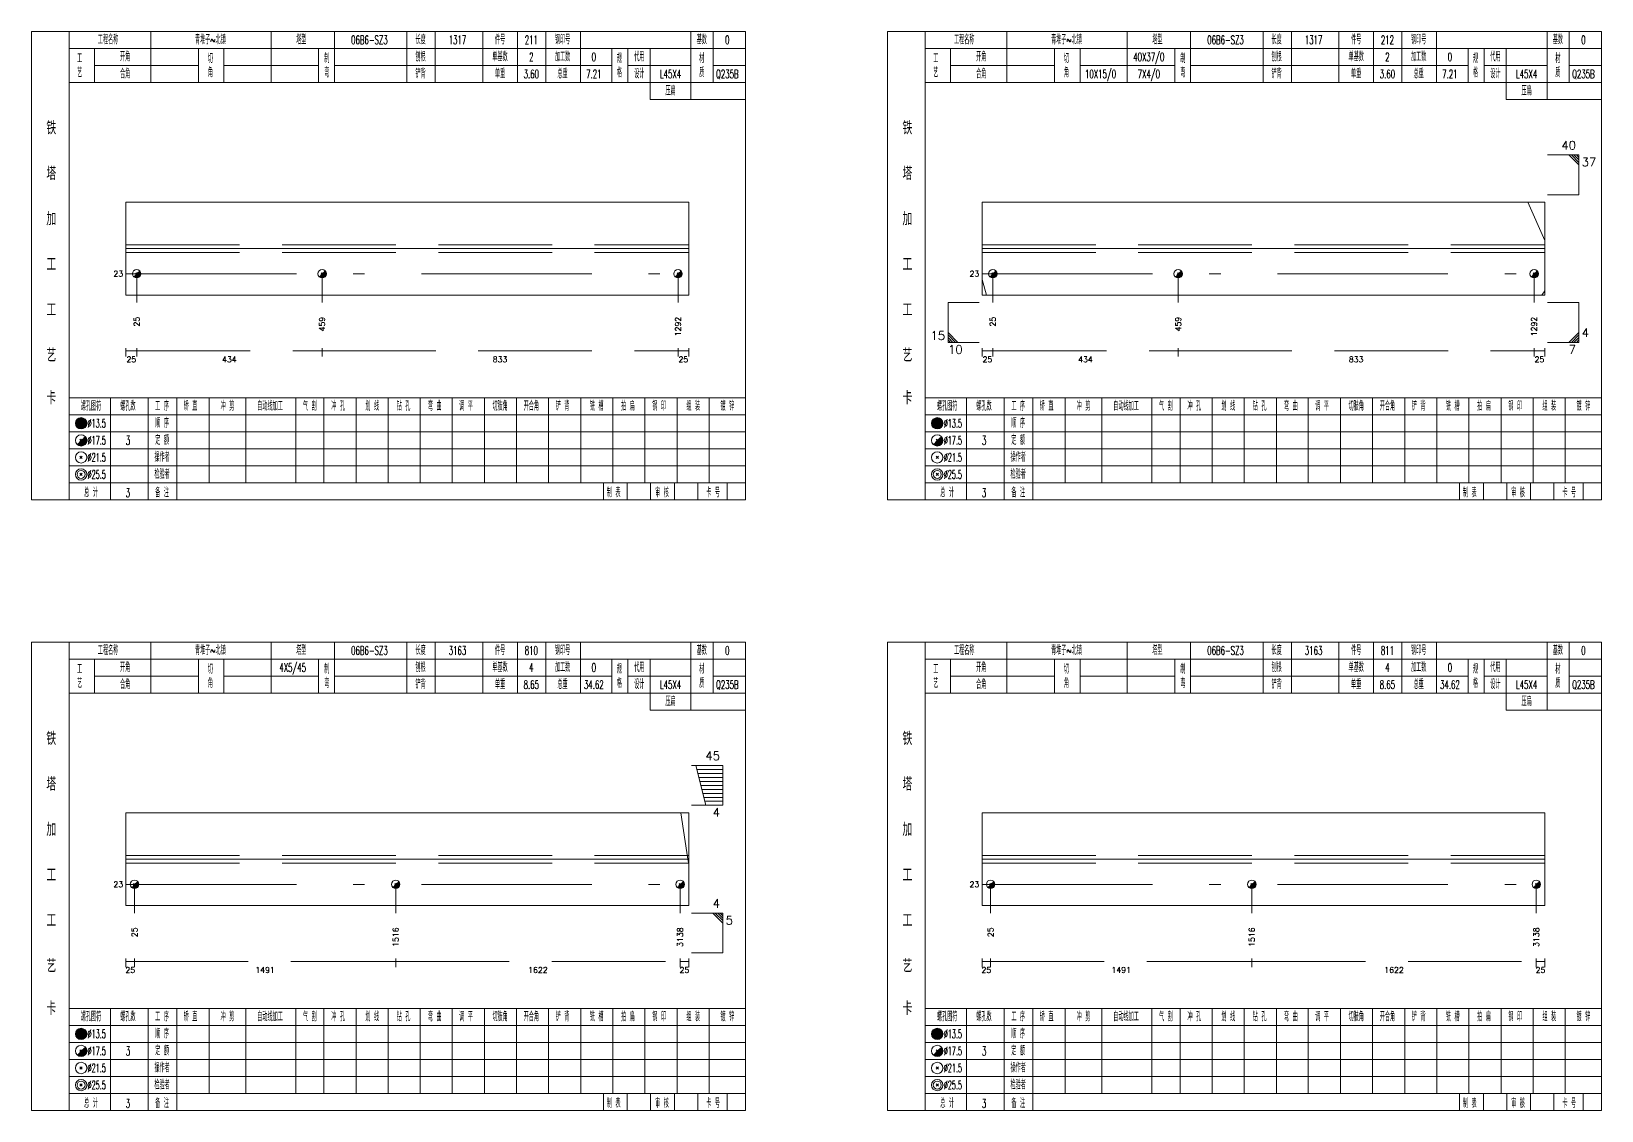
# Model space of a CAD drawing. Extents: x 0 to 30090, y 0 to 380.
# Drawn here: x 6028 to 6581, y 0 to 380 of the extents above; entities that cross this region are included whole.
import ezdxf
from ezdxf.enums import TextEntityAlignment as Align

# ---------------------------------------------------------------- set-up
doc = ezdxf.new("R2010")
doc.units = 0
doc.header["$LTSCALE"] = 20
doc.header["$MEASUREMENT"] = 0
doc.linetypes.add('一点画线', pattern=[5.2, 3, -1, 0.2, -1])
doc.linetypes.add('虚线', pattern=[2.75, 2, -0.75])
doc.layers.get('0').update_dxf_attribs({"linetype": 'CONTINUOUS', "lineweight": 25})
for name, color, linetype, lineweight in [('1', 7, 'CONTINUOUS', 25), ('4', 7, 'CONTINUOUS', 25), ('5', 7, 'CONTINUOUS', 25)]:
    doc.layers.add(name, color=color, linetype=linetype, lineweight=lineweight)
doc.styles.get("Standard").update_dxf_attribs({"font": 'simplex', "width": 0.7, "bigfont": 'gbhzfs.shx'})

# ---------------------------------------------------------------- blocks, each defined once
blk = doc.blocks.new('孔17.5')
at = {"layer": '5', "color": 7, "linetype": 'Continuous', "lineweight": 13}
for p, q in [((-0.2, -0.2), (0.2, 0.2)), ((-0.2, 0.2), (0.2, -0.2))]:
    blk.add_line(p, q, dxfattribs=at)
blk.add_circle((0, 0), 1, dxfattribs=at)
for radius in [0.9, 0.8, 0.7, 0.6, 0.5, 0.4, 0.3, 0.2, 0.1]:
    blk.add_arc((0, 0), radius, 225, 45, dxfattribs=at)

msp = doc.modelspace()

# ---------------------------------------------------------------- linework, layer by layer
at = {"color": 7, "linetype": 'Continuous', "lineweight": 13}
for p, q in [((6572.8, 336.5), (6561.8, 336.5)), ((6569.3, 336.5), (6572.8, 333)), ((6570.17, 336.5), (6572.8, 333.88)), ((6571.05, 336.5), (6572.8, 334.75)), ((6571.92, 336.5), (6572.8, 335.62)), ((6572.8, 322.5), (6572.8, 336.5)), ((6572.8, 322.5), (6561.8, 322.5)), ((6560.8, 306.4), (6554.78, 319.83)), ((6065.06, 294.67), (6065.06, 284.5)), ((6130.34, 294.67), (6130.34, 284.5)), ((6255.64, 294.67), (6255.64, 284.5)), ((6366.46, 294.67), (6366.46, 284.5)), ((6431.74, 294.67), (6431.74, 284.5)), ((6557.04, 294.67), (6557.04, 284.5)), ((6362.7, 292.61), (6364.2, 287.17)), ((6560.8, 288.62), (6559.75, 287.17)), ((6350.7, 284.5), (6361.7, 284.5)), ((6350.7, 284.5), (6350.7, 270.5)), ((6572.8, 284.5), (6561.8, 284.5)), ((6572.8, 284.5), (6572.8, 270.5)), ((6354.2, 270.5), (6350.7, 274)), ((6353.32, 270.5), (6350.7, 273.12)), ((6352.45, 270.5), (6350.7, 272.25)), ((6351.57, 270.5), (6350.7, 271.38)), ((6569.3, 270.5), (6572.8, 274)), ((6570.17, 270.5), (6572.8, 273.12)), ((6571.05, 270.5), (6572.8, 272.25)), ((6571.92, 270.5), (6572.8, 271.38)), ((6350.7, 270.5), (6361.7, 270.5)), ((6572.8, 270.5), (6561.8, 270.5)), ((6271.4, 121.5), (6260.4, 121.5)), ((6265.4, 107.5), (6261.9, 121.5)), ((6271.4, 120.1), (6262.25, 120.1)), ((6271.4, 118.7), (6262.6, 118.7)), ((6271.4, 117.3), (6262.95, 117.3)), ((6271.4, 107.5), (6271.4, 121.5)), ((6271.4, 115.9), (6263.3, 115.9)), ((6271.4, 114.5), (6263.65, 114.5)), ((6271.4, 113.1), (6264, 113.1)), ((6271.4, 111.7), (6264.35, 111.7)), ((6271.4, 107.5), (6260.4, 107.5)), ((6271.4, 110.3), (6264.7, 110.3)), ((6271.4, 108.9), (6265.05, 108.9)), ((6259.15, 88.5), (6256.58, 104.83)), ((6259.4, 86.69), (6259.15, 88.5)), ((6064.3, 79.67), (6064.3, 69.5)), ((6156.25, 79.67), (6156.25, 69.5)), ((6256.4, 79.67), (6256.4, 69.5)), ((6365.7, 79.67), (6365.7, 69.5)), ((6457.65, 79.67), (6457.65, 69.5)), ((6557.8, 79.67), (6557.8, 69.5)), ((6271.4, 69.5), (6260.4, 69.5)), ((6267.9, 69.5), (6271.4, 66)), ((6268.77, 69.5), (6271.4, 66.88)), ((6269.65, 69.5), (6271.4, 67.75)), ((6270.52, 69.5), (6271.4, 68.62)), ((6271.4, 69.5), (6271.4, 55.5)), ((6271.4, 55.5), (6260.4, 55.5))]:
    msp.add_line(p, q, dxfattribs=at)
at = {"color": 7, "linetype": 'Continuous', "lineweight": 18}
for p, q in [((6061.3, 319.83), (6061.3, 287.17)), ((6061.3, 319.83), (6259.4, 319.83)), ((6259.4, 319.83), (6259.4, 287.17)), ((6362.7, 319.83), (6362.7, 287.17)), ((6362.7, 319.83), (6560.8, 319.83)), ((6560.8, 319.83), (6560.8, 287.17)), ((6061.3, 303.5), (6259.4, 303.5)), ((6362.7, 303.5), (6560.8, 303.5)), ((6061.3, 104.83), (6061.3, 72.17)), ((6061.3, 104.83), (6259.4, 104.83)), ((6259.4, 104.83), (6259.4, 72.17)), ((6362.7, 104.83), (6362.7, 72.17)), ((6362.7, 104.83), (6560.8, 104.83)), ((6560.8, 104.83), (6560.8, 72.17)), ((6061.3, 88.5), (6259.4, 88.5)), ((6362.7, 88.5), (6560.8, 88.5))]:
    msp.add_line(p, q, dxfattribs=at)
at = {"color": 1, "linetype": '虚线', "lineweight": 18}
for p, q in [((6061.3, 304.83), (6259.4, 304.83)), ((6362.7, 304.83), (6560.8, 304.83)), ((6061.3, 302.17), (6259.4, 302.17)), ((6362.7, 302.17), (6560.8, 302.17)), ((6061.3, 89.83), (6259.4, 89.83)), ((6362.7, 89.83), (6560.8, 89.83)), ((6061.3, 87.17), (6259.4, 87.17)), ((6362.7, 87.17), (6560.8, 87.17))]:
    msp.add_line(p, q, dxfattribs=at)
at = {"color": 3, "linetype": '一点画线', "lineweight": 13}
for p, q in [((6061.3, 294.67), (6259.4, 294.67)), ((6362.7, 294.67), (6560.8, 294.67)), ((6061.3, 79.67), (6259.4, 79.67)), ((6362.7, 79.67), (6560.8, 79.67))]:
    msp.add_line(p, q, dxfattribs=at)
at = {"color": 8, "linetype": '虚线', "lineweight": 9}
for p, q in [((6061.3, 268.5), (6061.3, 265.5)), ((6061.3, 267.5), (6065.06, 267.5)), ((6065.06, 268.5), (6065.06, 265.5)), ((6065.06, 268.5), (6065.06, 265.5)), ((6065.06, 267.5), (6130.34, 267.5)), ((6130.34, 268.5), (6130.34, 265.5)), ((6130.34, 268.5), (6130.34, 265.5)), ((6130.34, 267.5), (6255.64, 267.5)), ((6255.64, 268.5), (6255.64, 265.5)), ((6255.64, 268.5), (6255.64, 265.5)), ((6255.64, 267.5), (6259.4, 267.5)), ((6259.4, 268.5), (6259.4, 265.5)), ((6362.7, 268.5), (6362.7, 265.5)), ((6362.7, 267.5), (6366.46, 267.5)), ((6366.46, 268.5), (6366.46, 265.5)), ((6366.46, 268.5), (6366.46, 265.5)), ((6366.46, 267.5), (6431.74, 267.5)), ((6431.74, 268.5), (6431.74, 265.5)), ((6431.74, 268.5), (6431.74, 265.5)), ((6431.74, 267.5), (6557.04, 267.5)), ((6557.04, 268.5), (6557.04, 265.5)), ((6557.04, 268.5), (6557.04, 265.5)), ((6557.04, 267.5), (6560.8, 267.5)), ((6560.8, 268.5), (6560.8, 265.5)), ((6061.3, 53.5), (6061.3, 50.5)), ((6061.3, 52.5), (6064.3, 52.5)), ((6064.3, 53.5), (6064.3, 50.5)), ((6064.3, 53.5), (6064.3, 50.5)), ((6064.3, 52.5), (6156.25, 52.5)), ((6156.25, 53.5), (6156.25, 50.5)), ((6156.25, 53.5), (6156.25, 50.5)), ((6156.25, 52.5), (6256.4, 52.5)), ((6256.4, 53.5), (6256.4, 50.5)), ((6256.4, 53.5), (6256.4, 50.5)), ((6256.4, 52.5), (6259.4, 52.5)), ((6259.4, 53.5), (6259.4, 50.5)), ((6362.7, 53.5), (6362.7, 50.5)), ((6362.7, 52.5), (6365.7, 52.5)), ((6365.7, 53.5), (6365.7, 50.5)), ((6365.7, 53.5), (6365.7, 50.5)), ((6365.7, 52.5), (6457.65, 52.5)), ((6457.65, 53.5), (6457.65, 50.5)), ((6457.65, 53.5), (6457.65, 50.5)), ((6457.65, 52.5), (6557.8, 52.5)), ((6557.8, 53.5), (6557.8, 50.5)), ((6557.8, 53.5), (6557.8, 50.5)), ((6557.8, 52.5), (6560.8, 52.5)), ((6560.8, 53.5), (6560.8, 50.5))]:
    msp.add_line(p, q, dxfattribs=at)
at = {"layer": '1', "color": 7, "linetype": 'Continuous', "lineweight": 18}
for p, q in [((6061.3, 287.17), (6259.4, 287.17)), ((6362.7, 287.17), (6560.8, 287.17)), ((6061.3, 72.17), (6259.4, 72.17)), ((6362.7, 72.17), (6560.8, 72.17))]:
    msp.add_line(p, q, dxfattribs=at)
at = {"layer": '4', "color": 1, "linetype": 'Continuous', "lineweight": 18}
for p, q in [((6041.3, 215), (6041.3, 380)), ((6070, 362), (6070, 380)), ((6112.4, 362), (6112.4, 380)), ((6134.7, 362), (6134.7, 380)), ((6160.2, 362), (6160.2, 380)), ((6170.2, 362), (6170.2, 380)), ((6186.9, 362), (6186.9, 380)), ((6199.1, 362), (6199.1, 380)), ((6209.1, 362), (6209.1, 380)), ((6221.3, 362), (6221.3, 380)), ((6260.2, 356), (6260.2, 380)), ((6268, 362), (6268, 380)), ((6342.7, 215), (6342.7, 380)), ((6371.4, 362), (6371.4, 380)), ((6413.8, 362), (6413.8, 380)), ((6436.1, 362), (6436.1, 380)), ((6461.6, 362), (6461.6, 380)), ((6471.6, 362), (6471.6, 380)), ((6488.3, 362), (6488.3, 380)), ((6500.5, 362), (6500.5, 380)), ((6510.5, 362), (6510.5, 380)), ((6522.7, 362), (6522.7, 380)), ((6561.6, 356), (6561.6, 380)), ((6569.4, 362), (6569.4, 380)), ((6041.3, 374), (6279.4, 374)), ((6050.2, 362), (6050.2, 374)), ((6086.8, 362), (6086.8, 374)), ((6095.8, 362), (6095.8, 374)), ((6129.1, 362), (6129.1, 374)), ((6232.4, 362), (6232.4, 374)), ((6238, 362), (6238, 374)), ((6245.8, 356), (6245.8, 374)), ((6342.7, 374), (6580.8, 374)), ((6351.6, 362), (6351.6, 374)), ((6388.2, 362), (6388.2, 374)), ((6397.2, 362), (6397.2, 374)), ((6430.5, 362), (6430.5, 374)), ((6533.8, 362), (6533.8, 374)), ((6539.4, 362), (6539.4, 374)), ((6547.2, 356), (6547.2, 374)), ((6050.2, 368), (6086.8, 368)), ((6095.8, 368), (6129.1, 368)), ((6134.7, 368), (6232.4, 368)), ((6238, 368), (6260.2, 368)), ((6268, 368), (6279.4, 368)), ((6351.6, 368), (6388.2, 368)), ((6397.2, 368), (6430.5, 368)), ((6436.1, 368), (6533.8, 368)), ((6539.4, 368), (6561.6, 368)), ((6569.4, 368), (6580.8, 368)), ((6041.3, 362), (6279.4, 362)), ((6342.7, 362), (6580.8, 362)), ((6245.8, 356), (6279.4, 356)), ((6547.2, 356), (6580.8, 356)), ((6041.3, 251), (6279.4, 251)), ((6055.8, 215), (6055.8, 251)), ((6069.1, 215), (6069.1, 251)), ((6079.2, 215), (6079.2, 251)), ((6090.6, 221), (6090.6, 251)), ((6103.5, 221), (6103.5, 251)), ((6121.1, 221), (6121.1, 251)), ((6131, 221), (6131, 251)), ((6142.3, 221), (6142.3, 251)), ((6153.6, 221), (6153.6, 251)), ((6164.9, 221), (6164.9, 251)), ((6176.1, 221), (6176.1, 251)), ((6187.5, 221), (6187.5, 251)), ((6198.8, 221), (6198.8, 251)), ((6210.1, 221), (6210.1, 251)), ((6221.4, 221), (6221.4, 251)), ((6232.7, 221), (6232.7, 251)), ((6244, 221), (6244, 251)), ((6255.3, 221), (6255.3, 251)), ((6266.6, 221), (6266.6, 251)), ((6342.7, 251), (6580.8, 251)), ((6357.2, 215), (6357.2, 251)), ((6370.5, 215), (6370.5, 251)), ((6380.6, 215), (6380.6, 251)), ((6392, 221), (6392, 251)), ((6404.9, 221), (6404.9, 251)), ((6422.5, 221), (6422.5, 251)), ((6432.4, 221), (6432.4, 251)), ((6443.7, 221), (6443.7, 251)), ((6455, 221), (6455, 251)), ((6466.3, 221), (6466.3, 251)), ((6477.5, 221), (6477.5, 251)), ((6488.9, 221), (6488.9, 251)), ((6500.2, 221), (6500.2, 251)), ((6511.5, 221), (6511.5, 251)), ((6522.8, 221), (6522.8, 251)), ((6534.1, 221), (6534.1, 251)), ((6545.4, 221), (6545.4, 251)), ((6556.7, 221), (6556.7, 251)), ((6568, 221), (6568, 251)), ((6041.3, 245), (6279.4, 245)), ((6342.7, 245), (6580.8, 245)), ((6041.3, 239), (6279.4, 239)), ((6342.7, 239), (6580.8, 239)), ((6041.3, 233), (6279.4, 233)), ((6342.7, 233), (6580.8, 233)), ((6041.3, 227), (6279.4, 227)), ((6342.7, 227), (6580.8, 227)), ((6041.3, 221), (6279.4, 221)), ((6229.4, 215), (6229.4, 221)), ((6237.8, 215), (6237.8, 221)), ((6246, 215), (6246, 221)), ((6254.4, 215), (6254.4, 221)), ((6262.6, 215), (6262.6, 221)), ((6272.9, 215), (6272.9, 221)), ((6342.7, 221), (6580.8, 221)), ((6530.8, 215), (6530.8, 221)), ((6539.2, 215), (6539.2, 221)), ((6547.4, 215), (6547.4, 221)), ((6555.8, 215), (6555.8, 221)), ((6564, 215), (6564, 221)), ((6574.3, 215), (6574.3, 221)), ((6041.3, 0), (6041.3, 165)), ((6070, 147), (6070, 165)), ((6112.4, 147), (6112.4, 165)), ((6134.7, 147), (6134.7, 165)), ((6160.2, 147), (6160.2, 165)), ((6170.2, 147), (6170.2, 165)), ((6186.9, 147), (6186.9, 165)), ((6199.1, 147), (6199.1, 165)), ((6209.1, 147), (6209.1, 165)), ((6221.3, 147), (6221.3, 165)), ((6260.2, 141), (6260.2, 165)), ((6268, 147), (6268, 165)), ((6342.7, 0), (6342.7, 165)), ((6371.4, 147), (6371.4, 165)), ((6413.8, 147), (6413.8, 165)), ((6436.1, 147), (6436.1, 165)), ((6461.6, 147), (6461.6, 165)), ((6471.6, 147), (6471.6, 165)), ((6488.3, 147), (6488.3, 165)), ((6500.5, 147), (6500.5, 165)), ((6510.5, 147), (6510.5, 165)), ((6522.7, 147), (6522.7, 165)), ((6561.6, 141), (6561.6, 165)), ((6569.4, 147), (6569.4, 165)), ((6041.3, 159), (6279.4, 159)), ((6050.2, 147), (6050.2, 159)), ((6086.8, 147), (6086.8, 159)), ((6095.8, 147), (6095.8, 159)), ((6129.1, 147), (6129.1, 159)), ((6232.4, 147), (6232.4, 159)), ((6238, 147), (6238, 159)), ((6245.8, 141), (6245.8, 159)), ((6342.7, 159), (6580.8, 159)), ((6351.6, 147), (6351.6, 159)), ((6388.2, 147), (6388.2, 159)), ((6397.2, 147), (6397.2, 159)), ((6430.5, 147), (6430.5, 159)), ((6533.8, 147), (6533.8, 159)), ((6539.4, 147), (6539.4, 159)), ((6547.2, 141), (6547.2, 159)), ((6050.2, 153), (6086.8, 153)), ((6095.8, 153), (6129.1, 153)), ((6134.7, 153), (6232.4, 153)), ((6238, 153), (6260.2, 153)), ((6268, 153), (6279.4, 153)), ((6351.6, 153), (6388.2, 153)), ((6397.2, 153), (6430.5, 153)), ((6436.1, 153), (6533.8, 153)), ((6539.4, 153), (6561.6, 153)), ((6569.4, 153), (6580.8, 153)), ((6041.3, 147), (6279.4, 147)), ((6342.7, 147), (6580.8, 147)), ((6245.8, 141), (6279.4, 141)), ((6547.2, 141), (6580.8, 141)), ((6041.3, 36), (6279.4, 36)), ((6055.8, 0), (6055.8, 36)), ((6069.1, 0), (6069.1, 36)), ((6079.2, 0), (6079.2, 36)), ((6090.6, 6), (6090.6, 36)), ((6103.5, 6), (6103.5, 36)), ((6121.1, 6), (6121.1, 36)), ((6131, 6), (6131, 36)), ((6142.3, 6), (6142.3, 36)), ((6153.6, 6), (6153.6, 36)), ((6164.9, 6), (6164.9, 36)), ((6176.1, 6), (6176.1, 36)), ((6187.5, 6), (6187.5, 36)), ((6198.8, 6), (6198.8, 36)), ((6210.1, 6), (6210.1, 36)), ((6221.4, 6), (6221.4, 36)), ((6232.7, 6), (6232.7, 36)), ((6244, 6), (6244, 36)), ((6255.3, 6), (6255.3, 36)), ((6266.6, 6), (6266.6, 36)), ((6342.7, 36), (6580.8, 36)), ((6357.2, 0), (6357.2, 36)), ((6370.5, 0), (6370.5, 36)), ((6380.6, 0), (6380.6, 36)), ((6392, 6), (6392, 36)), ((6404.9, 6), (6404.9, 36)), ((6422.5, 6), (6422.5, 36)), ((6432.4, 6), (6432.4, 36)), ((6443.7, 6), (6443.7, 36)), ((6455, 6), (6455, 36)), ((6466.3, 6), (6466.3, 36)), ((6477.5, 6), (6477.5, 36)), ((6488.9, 6), (6488.9, 36)), ((6500.2, 6), (6500.2, 36)), ((6511.5, 6), (6511.5, 36)), ((6522.8, 6), (6522.8, 36)), ((6534.1, 6), (6534.1, 36)), ((6545.4, 6), (6545.4, 36)), ((6556.7, 6), (6556.7, 36)), ((6568, 6), (6568, 36)), ((6041.3, 30), (6279.4, 30)), ((6342.7, 30), (6580.8, 30)), ((6041.3, 24), (6279.4, 24)), ((6342.7, 24), (6580.8, 24)), ((6041.3, 18), (6279.4, 18)), ((6342.7, 18), (6580.8, 18)), ((6041.3, 12), (6279.4, 12)), ((6342.7, 12), (6580.8, 12)), ((6041.3, 6), (6279.4, 6)), ((6229.4, 0), (6229.4, 6)), ((6237.8, 0), (6237.8, 6)), ((6246, 0), (6246, 6)), ((6254.4, 0), (6254.4, 6)), ((6262.6, 0), (6262.6, 6)), ((6272.9, 0), (6272.9, 6)), ((6342.7, 6), (6580.8, 6)), ((6530.8, 0), (6530.8, 6)), ((6539.2, 0), (6539.2, 6)), ((6547.4, 0), (6547.4, 6)), ((6555.8, 0), (6555.8, 6)), ((6564, 0), (6564, 6)), ((6574.3, 0), (6574.3, 6))]:
    msp.add_line(p, q, dxfattribs=at)
at = {"layer": '4', "color": 7, "linetype": 'Continuous', "lineweight": 13}
for p, q in [((6045.3, 241.8), (6045.7, 242.2)), ((6045.7, 241.8), (6045.3, 242.2)), ((6346.7, 241.8), (6347.1, 242.2)), ((6347.1, 241.8), (6346.7, 242.2)), ((6045.1, 235.6), (6045.9, 236.4)), ((6045.1, 236.4), (6045.9, 235.6)), ((6346.5, 235.6), (6347.3, 236.4)), ((6346.5, 236.4), (6347.3, 235.6)), ((6045.1, 229.6), (6045.9, 230.4)), ((6045.1, 230.4), (6045.9, 229.6)), ((6346.5, 229.6), (6347.3, 230.4)), ((6346.5, 230.4), (6347.3, 229.6)), ((6045.1, 223.6), (6045.9, 224.4)), ((6045.1, 224.4), (6045.9, 223.6)), ((6346.5, 223.6), (6347.3, 224.4)), ((6346.5, 224.4), (6347.3, 223.6)), ((6045.3, 26.8), (6045.7, 27.2)), ((6045.7, 26.8), (6045.3, 27.2)), ((6346.7, 26.8), (6347.1, 27.2)), ((6347.1, 26.8), (6346.7, 27.2)), ((6045.1, 20.6), (6045.9, 21.4)), ((6045.1, 21.4), (6045.9, 20.6)), ((6346.5, 20.6), (6347.3, 21.4)), ((6346.5, 21.4), (6347.3, 20.6)), ((6045.1, 14.6), (6045.9, 15.4)), ((6045.1, 15.4), (6045.9, 14.6)), ((6346.5, 14.6), (6347.3, 15.4)), ((6346.5, 15.4), (6347.3, 14.6)), ((6045.1, 8.6), (6045.9, 9.4)), ((6045.1, 9.4), (6045.9, 8.6)), ((6346.5, 8.6), (6347.3, 9.4)), ((6346.5, 9.4), (6347.3, 8.6))]:
    msp.add_line(p, q, dxfattribs=at)
at = {"layer": '4', "color": 1, "linetype": 'Continuous', "lineweight": 18}
for points in [[(6028, 380), (6028, 215), (6279.4, 215), (6279.4, 380)], [(6329.4, 380), (6329.4, 215), (6580.8, 215), (6580.8, 380)], [(6028, 165), (6028, 0), (6279.4, 0), (6279.4, 165)], [(6329.4, 165), (6329.4, 0), (6580.8, 0), (6580.8, 165)]]:
    msp.add_lwpolyline(points, close=True, dxfattribs=at)
at = {"layer": '4', "color": 7, "linetype": 'Continuous', "lineweight": 13}
for centre, radius in [((6045.5, 242), 2), ((6045.5, 242), 1.8), ((6045.5, 242), 1.6), ((6045.5, 242), 1.4), ((6346.9, 242), 2), ((6346.9, 242), 1.8), ((6346.9, 242), 1.6), ((6346.9, 242), 1.4), ((6045.5, 236), 2), ((6045.5, 242), 1.2), ((6045.5, 242), 1), ((6045.5, 242), 0.8), ((6045.5, 242), 0.6), ((6045.5, 242), 0.4), ((6045.5, 242), 0.2), ((6346.9, 236), 2), ((6346.9, 242), 1.2), ((6346.9, 242), 1), ((6346.9, 242), 0.8), ((6346.9, 242), 0.6), ((6346.9, 242), 0.4), ((6346.9, 242), 0.2), ((6045.5, 230), 2), ((6346.9, 230), 2), ((6045.5, 224), 2), ((6045.5, 224), 1.4), ((6346.9, 224), 2), ((6346.9, 224), 1.4), ((6045.5, 27), 2), ((6045.5, 27), 1.8), ((6045.5, 27), 1.6), ((6045.5, 27), 1.4), ((6045.5, 27), 1.2), ((6045.5, 27), 1), ((6045.5, 27), 0.8), ((6346.9, 27), 2), ((6346.9, 27), 1.8), ((6346.9, 27), 1.6), ((6346.9, 27), 1.4), ((6346.9, 27), 1.2), ((6346.9, 27), 1), ((6346.9, 27), 0.8), ((6045.5, 21), 2), ((6045.5, 27), 0.6), ((6045.5, 27), 0.4), ((6045.5, 27), 0.2), ((6346.9, 21), 2), ((6346.9, 27), 0.6), ((6346.9, 27), 0.4), ((6346.9, 27), 0.2), ((6045.5, 15), 2), ((6346.9, 15), 2), ((6045.5, 9), 2), ((6045.5, 9), 1.4), ((6346.9, 9), 2), ((6346.9, 9), 1.4)]:
    msp.add_circle(centre, radius, dxfattribs=at)
for centre, radius in [((6045.5, 236), 1.8), ((6045.5, 236), 1.6), ((6045.5, 236), 1.4), ((6045.5, 236), 1.2), ((6045.5, 236), 1), ((6045.5, 236), 0.8), ((6045.5, 236), 0.6), ((6045.5, 236), 0.4), ((6045.5, 236), 0.2), ((6346.9, 236), 1.8), ((6346.9, 236), 1.6), ((6346.9, 236), 1.4), ((6346.9, 236), 1.2), ((6346.9, 236), 1), ((6346.9, 236), 0.8), ((6346.9, 236), 0.6), ((6346.9, 236), 0.4), ((6346.9, 236), 0.2), ((6045.5, 21), 1.8), ((6045.5, 21), 1.6), ((6346.9, 21), 1.8), ((6346.9, 21), 1.6), ((6045.5, 21), 1.4), ((6045.5, 21), 1.2), ((6045.5, 21), 1), ((6045.5, 21), 0.8), ((6045.5, 21), 0.6), ((6045.5, 21), 0.4), ((6045.5, 21), 0.2), ((6346.9, 21), 1.4), ((6346.9, 21), 1.2), ((6346.9, 21), 1), ((6346.9, 21), 0.8), ((6346.9, 21), 0.6), ((6346.9, 21), 0.4), ((6346.9, 21), 0.2)]:
    msp.add_arc(centre, radius, 225, 45, dxfattribs=at)

# ---------------------------------------------------------------- block references
at = {"layer": '1', "color": 7, "linetype": 'Continuous', "lineweight": 13, "xscale": 1.5, "yscale": 1.5, "zscale": 1.5}
for p in [(6065.06, 294.67), (6130.34, 294.67), (6255.64, 294.67), (6366.46, 294.67), (6431.74, 294.67), (6557.04, 294.67), (6064.3, 79.67), (6156.25, 79.67), (6256.4, 79.67), (6365.7, 79.67), (6457.65, 79.67), (6557.8, 79.67)]:
    msp.add_blockref('孔17.5', p, dxfattribs=at)

# ---------------------------------------------------------------- texts
at = {"color": 7, "linetype": 'Continuous', "lineweight": 13}
for s, p in [('40', (6571.8, 337.5)), ('15', (6349.7, 270.5)), ('45', (6270.4, 122.5)), ('4', (6270.4, 70.5))]:
    msp.add_text(s, height=3, dxfattribs=at).set_placement(p, align=Align.BOTTOM_RIGHT)
for s, p in [('37', (6573.8, 335.5)), ('10', (6350.7, 269.5)), ('5', (6272.4, 68.5))]:
    msp.add_text(s, height=3, dxfattribs=at).set_placement(p, align=Align.TOP_LEFT)
for p in [(6060.3, 294.67), (6361.7, 294.67), (6060.3, 79.67), (6361.7, 79.67)]:
    msp.add_text('23', height=2, dxfattribs=at).set_placement(p, align=Align.MIDDLE_RIGHT)
msp.add_text('4', height=3, dxfattribs=at).set_placement((6573.8, 271.5), align=Align.BOTTOM_LEFT)
at = {"color": 8, "linetype": 'Continuous', "lineweight": 9}
for s, p in [('25', (6063.18, 265.5)), ('434', (6097.7, 265.5)), ('833', (6192.99, 265.5)), ('25', (6257.52, 265.5)), ('25', (6364.58, 265.5)), ('434', (6399.1, 265.5)), ('833', (6494.39, 265.5)), ('25', (6558.92, 265.5)), ('25', (6062.8, 50.5)), ('1491', (6110.27, 50.5)), ('1622', (6206.32, 50.5)), ('25', (6257.9, 50.5)), ('25', (6364.2, 50.5)), ('1491', (6411.67, 50.5)), ('1622', (6507.72, 50.5)), ('25', (6559.3, 50.5))]:
    msp.add_text(s, height=2, dxfattribs=at).set_placement(p, align=Align.TOP_CENTER)
at = {"color": 7, "linetype": 'Continuous', "lineweight": 13}
for s, p in [('7', (6571.8, 269.5)), ('4', (6270.4, 106.5))]:
    msp.add_text(s, height=3, dxfattribs=at).set_placement(p, align=Align.TOP_RIGHT)
at = {"layer": '1', "color": 7, "linetype": 'Continuous', "lineweight": 13}
for s, p in [('25', (6065.06, 279.5)), ('459', (6130.34, 279.5)), ('1292', (6255.64, 279.5)), ('25', (6366.46, 279.5)), ('459', (6431.74, 279.5)), ('1292', (6557.04, 279.5)), ('25', (6064.3, 64.5)), ('1516', (6156.25, 64.5)), ('3138', (6256.4, 64.5)), ('25', (6365.7, 64.5)), ('1516', (6457.65, 64.5)), ('3138', (6557.8, 64.5))]:
    msp.add_text(s, height=2, rotation=90, dxfattribs=at).set_placement(p, align=Align.MIDDLE_RIGHT)
at = {"layer": '4', "color": 1, "linetype": 'Continuous', "lineweight": 13}
for s, height, width, p in [('工程名称', 3, 0.6, (6055, 377)), ('青堆子~北镇', 3, 0.6, (6091, 377)), ('塔型', 3, 0.6, (6123, 377)), ('06B6-SZ3', 3, 0.6, (6147, 377)), ('长度', 3, 0.6, (6165, 377)), ('1317', 3, 0.6, (6178, 377)), ('件号', 3, 0.6, (6193, 377)), ('211', 3, 0.6, (6204, 377)), ('钢印号', 3, 0.6, (6215, 377)), ('基数', 3, 0.6, (6264, 377)), ('0', 3, 0.6, (6273, 377)), ('工程名称', 3, 0.6, (6356.4, 377)), ('青堆子~北镇', 3, 0.6, (6392.4, 377)), ('塔型', 3, 0.6, (6424.4, 377)), ('06B6-SZ3', 3, 0.6, (6448.4, 377)), ('长度', 3, 0.6, (6466.4, 377)), ('1317', 3, 0.6, (6479.4, 377)), ('件号', 3, 0.6, (6494.4, 377)), ('212', 3, 0.6, (6505.4, 377)), ('钢印号', 3, 0.6, (6516.4, 377)), ('基数', 3, 0.6, (6565.4, 377)), ('0', 3, 0.6, (6574.4, 377)), ('工', 3, 0.6, (6045, 370.4)), ('开角', 3, 0.6, (6061, 371)), ('切', 3, 0.6, (6091, 370.4)), ('制', 3, 0.6, (6132, 370.4)), ('刨根', 3, 0.6, (6165, 371)), ('单基数', 3, 0.6, (6193, 371)), ('2', 3, 0.6, (6204, 371)), ('加工数', 3, 0.6, (6215, 371)), ('0', 3, 0.6, (6226, 371)), ('规', 3, 0.6, (6235, 370.4)), ('代用', 3, 0.6, (6242, 371)), ('材', 3, 0.6, (6264, 370.4)), ('工', 3, 0.6, (6346.4, 370.4)), ('开角', 3, 0.6, (6362.4, 371)), ('切', 3, 0.6, (6392.4, 370.4)), ('40X37/0', 3, 0.6, (6421.4, 371)), ('制', 3, 0.6, (6433.4, 370.4)), ('刨根', 3, 0.6, (6466.4, 371)), ('单基数', 3, 0.6, (6494.4, 371)), ('2', 3, 0.6, (6505.4, 371)), ('加工数', 3, 0.6, (6516.4, 371)), ('0', 3, 0.6, (6527.4, 371)), ('规', 3, 0.6, (6536.4, 370.4)), ('代用', 3, 0.6, (6543.4, 371)), ('材', 3, 0.6, (6565.4, 370.4)), ('艺', 3, 0.6, (6045, 365.4)), ('合角', 3, 0.6, (6061, 365)), ('角', 3, 0.6, (6091, 365.4)), ('弯', 3, 0.6, (6132, 365.4)), ('铲背', 3, 0.6, (6165, 365)), ('单重', 3, 0.6, (6193, 365)), ('3.60', 3, 0.6, (6204, 365)), ('总重', 3, 0.6, (6215, 365)), ('7.21', 3, 0.6, (6226, 365)), ('格', 3, 0.6, (6235, 365.4)), ('设计', 3, 0.6, (6242, 365)), ('L45X4', 3, 0.6, (6253, 365)), ('质', 3, 0.6, (6264, 365.4)), ('Q235B', 3, 0.6, (6273, 365)), ('艺', 3, 0.6, (6346.4, 365.4)), ('合角', 3, 0.6, (6362.4, 365)), ('角', 3, 0.6, (6392.4, 365.4)), ('10X15/0', 3, 0.6, (6404.4, 365)), ('7X4/0', 3, 0.6, (6421.4, 365)), ('弯', 3, 0.6, (6433.4, 365.4)), ('铲背', 3, 0.6, (6466.4, 365)), ('单重', 3, 0.6, (6494.4, 365)), ('3.60', 3, 0.6, (6505.4, 365)), ('总重', 3, 0.6, (6516.4, 365)), ('7.21', 3, 0.6, (6527.4, 365)), ('格', 3, 0.6, (6536.4, 365.4)), ('设计', 3, 0.6, (6543.4, 365)), ('L45X4', 3, 0.6, (6554.4, 365)), ('质', 3, 0.6, (6565.4, 365.4)), ('Q235B', 3, 0.6, (6574.4, 365)), ('压扁', 3, 0.6, (6253, 359)), ('压扁', 3, 0.6, (6554.4, 359)), ('铁', 4.6, 0.8, (6035, 346)), ('铁', 4.6, 0.8, (6336.4, 346)), ('塔', 4.6, 0.8, (6035, 330)), ('塔', 4.6, 0.8, (6336.4, 330)), ('加', 4.6, 0.8, (6035, 314)), ('加', 4.6, 0.8, (6336.4, 314)), ('工', 4.6, 0.8, (6035, 298)), ('工', 4.6, 0.8, (6336.4, 298)), ('工', 4.6, 0.8, (6035, 282)), ('工', 4.6, 0.8, (6336.4, 282)), ('艺', 4.6, 0.8, (6035, 266)), ('艺', 4.6, 0.8, (6336.4, 266)), ('卡', 4.6, 0.8, (6035, 251)), ('螺孔图符', 3, 0.6, (6049, 248)), ('螺孔数', 3, 0.6, (6062, 248)), ('工 序', 3, 0.6, (6074, 248)), ('矫 直', 3, 0.6, (6084, 248)), ('冲 剪', 3, 0.6, (6097, 248)), ('自动线加工', 3, 0.6, (6112, 248)), ('气 割', 3, 0.6, (6126, 248)), ('冲 孔', 3, 0.6, (6136, 248)), ('划 线', 3, 0.6, (6148, 248)), ('钻 孔', 3, 0.6, (6159, 248)), ('弯 曲', 3, 0.6, (6170, 248)), ('调 平', 3, 0.6, (6181, 248)), ('切肢角', 3, 0.6, (6193, 248)), ('开合角', 3, 0.6, (6204, 248)), ('铲 背', 3, 0.6, (6215, 248)), ('铣 槽', 3, 0.6, (6227, 248)), ('拍 扁', 3, 0.6, (6238, 248)), ('钢 印', 3, 0.6, (6249, 248)), ('组 装', 3, 0.6, (6261, 248)), ('镀 锌', 3, 0.6, (6273, 248)), ('卡', 4.6, 0.8, (6336.4, 251)), ('螺孔图符', 3, 0.6, (6350.4, 248)), ('螺孔数', 3, 0.6, (6363.4, 248)), ('工 序', 3, 0.6, (6375.4, 248)), ('矫 直', 3, 0.6, (6385.4, 248)), ('冲 剪', 3, 0.6, (6398.4, 248)), ('自动线加工', 3, 0.6, (6413.4, 248)), ('气 割', 3, 0.6, (6427.4, 248)), ('冲 孔', 3, 0.6, (6437.4, 248)), ('划 线', 3, 0.6, (6449.4, 248)), ('钻 孔', 3, 0.6, (6460.4, 248)), ('弯 曲', 3, 0.6, (6471.4, 248)), ('调 平', 3, 0.6, (6482.4, 248)), ('切肢角', 3, 0.6, (6494.4, 248)), ('开合角', 3, 0.6, (6505.4, 248)), ('铲 背', 3, 0.6, (6516.4, 248)), ('铣 槽', 3, 0.6, (6528.4, 248)), ('拍 扁', 3, 0.6, (6539.4, 248)), ('钢 印', 3, 0.6, (6550.4, 248)), ('组 装', 3, 0.6, (6562.4, 248)), ('镀 锌', 3, 0.6, (6574.4, 248)), ('%%C13.5', 3, 0.5, (6051, 242)), ('顺 序', 3, 0.6, (6074, 242)), ('%%C13.5', 3, 0.5, (6352.4, 242)), ('顺 序', 3, 0.6, (6375.4, 242)), ('定 额', 3, 0.6, (6074, 236)), ('定 额', 3, 0.6, (6375.4, 236)), ('%%C17.5', 3, 0.5, (6051, 236)), ('3', 3.2, 0.6, (6062, 236)), ('%%C17.5', 3, 0.5, (6352.4, 236)), ('3', 3.2, 0.6, (6363.4, 236)), ('%%C21.5', 3, 0.5, (6051, 230)), ('操作者', 3, 0.6, (6074, 230)), ('%%C21.5', 3, 0.5, (6352.4, 230)), ('操作者', 3, 0.6, (6375.4, 230)), ('%%C25.5', 3, 0.5, (6051, 224)), ('检验者', 3, 0.6, (6074, 224)), ('%%C25.5', 3, 0.5, (6352.4, 224)), ('检验者', 3, 0.6, (6375.4, 224)), ('总 计', 3, 0.6, (6049, 217.5)), ('3', 3, 0.6, (6062, 217.5)), ('备 注', 3, 0.6, (6074, 217.5)), ('制 表', 3, 0.6, (6233, 217.5)), ('审 核', 3, 0.6, (6250, 217.5)), ('卡 号', 3, 0.6, (6268, 217.5)), ('总 计', 3, 0.6, (6350.4, 217.5)), ('3', 3, 0.6, (6363.4, 217.5)), ('备 注', 3, 0.6, (6375.4, 217.5)), ('制 表', 3, 0.6, (6534.4, 217.5)), ('审 核', 3, 0.6, (6551.4, 217.5)), ('卡 号', 3, 0.6, (6569.4, 217.5)), ('工程名称', 3, 0.6, (6055, 162)), ('青堆子~北镇', 3, 0.6, (6091, 162)), ('塔型', 3, 0.6, (6123, 162)), ('06B6-SZ3', 3, 0.6, (6147, 162)), ('长度', 3, 0.6, (6165, 162)), ('3163', 3, 0.6, (6178, 162)), ('件号', 3, 0.6, (6193, 162)), ('810', 3, 0.6, (6204, 162)), ('钢印号', 3, 0.6, (6215, 162)), ('基数', 3, 0.6, (6264, 162)), ('0', 3, 0.6, (6273, 162)), ('工程名称', 3, 0.6, (6356.4, 162)), ('青堆子~北镇', 3, 0.6, (6392.4, 162)), ('塔型', 3, 0.6, (6424.4, 162)), ('06B6-SZ3', 3, 0.6, (6448.4, 162)), ('长度', 3, 0.6, (6466.4, 162)), ('3163', 3, 0.6, (6479.4, 162)), ('件号', 3, 0.6, (6494.4, 162)), ('811', 3, 0.6, (6505.4, 162)), ('钢印号', 3, 0.6, (6516.4, 162)), ('基数', 3, 0.6, (6565.4, 162)), ('0', 3, 0.6, (6574.4, 162)), ('工', 3, 0.6, (6045, 155.4)), ('开角', 3, 0.6, (6061, 156)), ('切', 3, 0.6, (6091, 155.4)), ('4X5/45', 3, 0.6, (6120, 156)), ('制', 3, 0.6, (6132, 155.4)), ('刨根', 3, 0.6, (6165, 156)), ('单基数', 3, 0.6, (6193, 156)), ('4', 3, 0.6, (6204, 156)), ('加工数', 3, 0.6, (6215, 156)), ('0', 3, 0.6, (6226, 156)), ('规', 3, 0.6, (6235, 155.4)), ('代用', 3, 0.6, (6242, 156)), ('材', 3, 0.6, (6264, 155.4)), ('工', 3, 0.6, (6346.4, 155.4)), ('开角', 3, 0.6, (6362.4, 156)), ('切', 3, 0.6, (6392.4, 155.4)), ('制', 3, 0.6, (6433.4, 155.4)), ('刨根', 3, 0.6, (6466.4, 156)), ('单基数', 3, 0.6, (6494.4, 156)), ('4', 3, 0.6, (6505.4, 156)), ('加工数', 3, 0.6, (6516.4, 156)), ('0', 3, 0.6, (6527.4, 156)), ('规', 3, 0.6, (6536.4, 155.4)), ('代用', 3, 0.6, (6543.4, 156)), ('材', 3, 0.6, (6565.4, 155.4)), ('艺', 3, 0.6, (6045, 150.4)), ('合角', 3, 0.6, (6061, 150)), ('角', 3, 0.6, (6091, 150.4)), ('弯', 3, 0.6, (6132, 150.4)), ('铲背', 3, 0.6, (6165, 150)), ('单重', 3, 0.6, (6193, 150)), ('8.65', 3, 0.6, (6204, 150)), ('总重', 3, 0.6, (6215, 150)), ('34.62', 3, 0.6, (6226, 150)), ('格', 3, 0.6, (6235, 150.4)), ('设计', 3, 0.6, (6242, 150)), ('L45X4', 3, 0.6, (6253, 150)), ('质', 3, 0.6, (6264, 150.4)), ('Q235B', 3, 0.6, (6273, 150)), ('艺', 3, 0.6, (6346.4, 150.4)), ('合角', 3, 0.6, (6362.4, 150)), ('角', 3, 0.6, (6392.4, 150.4)), ('弯', 3, 0.6, (6433.4, 150.4)), ('铲背', 3, 0.6, (6466.4, 150)), ('单重', 3, 0.6, (6494.4, 150)), ('8.65', 3, 0.6, (6505.4, 150)), ('总重', 3, 0.6, (6516.4, 150)), ('34.62', 3, 0.6, (6527.4, 150)), ('格', 3, 0.6, (6536.4, 150.4)), ('设计', 3, 0.6, (6543.4, 150)), ('L45X4', 3, 0.6, (6554.4, 150)), ('质', 3, 0.6, (6565.4, 150.4)), ('Q235B', 3, 0.6, (6574.4, 150)), ('压扁', 3, 0.6, (6253, 144)), ('压扁', 3, 0.6, (6554.4, 144)), ('铁', 4.6, 0.8, (6035, 131)), ('铁', 4.6, 0.8, (6336.4, 131)), ('塔', 4.6, 0.8, (6035, 115)), ('塔', 4.6, 0.8, (6336.4, 115)), ('加', 4.6, 0.8, (6035, 99)), ('加', 4.6, 0.8, (6336.4, 99)), ('工', 4.6, 0.8, (6035, 83)), ('工', 4.6, 0.8, (6336.4, 83)), ('工', 4.6, 0.8, (6035, 67)), ('工', 4.6, 0.8, (6336.4, 67)), ('艺', 4.6, 0.8, (6035, 51)), ('艺', 4.6, 0.8, (6336.4, 51)), ('卡', 4.6, 0.8, (6035, 36)), ('卡', 4.6, 0.8, (6336.4, 36)), ('螺孔图符', 3, 0.6, (6049, 33)), ('螺孔数', 3, 0.6, (6062, 33)), ('工 序', 3, 0.6, (6074, 33)), ('矫 直', 3, 0.6, (6084, 33)), ('冲 剪', 3, 0.6, (6097, 33)), ('自动线加工', 3, 0.6, (6112, 33)), ('气 割', 3, 0.6, (6126, 33)), ('冲 孔', 3, 0.6, (6136, 33)), ('划 线', 3, 0.6, (6148, 33)), ('钻 孔', 3, 0.6, (6159, 33)), ('弯 曲', 3, 0.6, (6170, 33)), ('调 平', 3, 0.6, (6181, 33)), ('切肢角', 3, 0.6, (6193, 33)), ('开合角', 3, 0.6, (6204, 33)), ('铲 背', 3, 0.6, (6215, 33)), ('铣 槽', 3, 0.6, (6227, 33)), ('拍 扁', 3, 0.6, (6238, 33)), ('钢 印', 3, 0.6, (6249, 33)), ('组 装', 3, 0.6, (6261, 33)), ('镀 锌', 3, 0.6, (6273, 33)), ('螺孔图符', 3, 0.6, (6350.4, 33)), ('螺孔数', 3, 0.6, (6363.4, 33)), ('工 序', 3, 0.6, (6375.4, 33)), ('矫 直', 3, 0.6, (6385.4, 33)), ('冲 剪', 3, 0.6, (6398.4, 33)), ('自动线加工', 3, 0.6, (6413.4, 33)), ('气 割', 3, 0.6, (6427.4, 33)), ('冲 孔', 3, 0.6, (6437.4, 33)), ('划 线', 3, 0.6, (6449.4, 33)), ('钻 孔', 3, 0.6, (6460.4, 33)), ('弯 曲', 3, 0.6, (6471.4, 33)), ('调 平', 3, 0.6, (6482.4, 33)), ('切肢角', 3, 0.6, (6494.4, 33)), ('开合角', 3, 0.6, (6505.4, 33)), ('铲 背', 3, 0.6, (6516.4, 33)), ('铣 槽', 3, 0.6, (6528.4, 33)), ('拍 扁', 3, 0.6, (6539.4, 33)), ('钢 印', 3, 0.6, (6550.4, 33)), ('组 装', 3, 0.6, (6562.4, 33)), ('镀 锌', 3, 0.6, (6574.4, 33)), ('%%C13.5', 3, 0.5, (6051, 27)), ('顺 序', 3, 0.6, (6074, 27)), ('%%C13.5', 3, 0.5, (6352.4, 27)), ('顺 序', 3, 0.6, (6375.4, 27)), ('%%C17.5', 3, 0.5, (6051, 21)), ('3', 3.2, 0.6, (6062, 21)), ('定 额', 3, 0.6, (6074, 21)), ('%%C17.5', 3, 0.5, (6352.4, 21)), ('3', 3.2, 0.6, (6363.4, 21)), ('定 额', 3, 0.6, (6375.4, 21)), ('操作者', 3, 0.6, (6074, 15)), ('操作者', 3, 0.6, (6375.4, 15)), ('%%C21.5', 3, 0.5, (6051, 15)), ('%%C21.5', 3, 0.5, (6352.4, 15)), ('%%C25.5', 3, 0.5, (6051, 9)), ('检验者', 3, 0.6, (6074, 9)), ('%%C25.5', 3, 0.5, (6352.4, 9)), ('检验者', 3, 0.6, (6375.4, 9)), ('总 计', 3, 0.6, (6049, 2.5)), ('3', 3, 0.6, (6062, 2.5)), ('备 注', 3, 0.6, (6074, 2.5)), ('制 表', 3, 0.6, (6233, 2.5)), ('审 核', 3, 0.6, (6250, 2.5)), ('卡 号', 3, 0.6, (6268, 2.5)), ('总 计', 3, 0.6, (6350.4, 2.5)), ('3', 3, 0.6, (6363.4, 2.5)), ('备 注', 3, 0.6, (6375.4, 2.5)), ('制 表', 3, 0.6, (6534.4, 2.5)), ('审 核', 3, 0.6, (6551.4, 2.5)), ('卡 号', 3, 0.6, (6569.4, 2.5))]:
    msp.add_text(s, height=height, dxfattribs=dict(at, width=width)).set_placement(p, align=Align.MIDDLE_CENTER)

doc.saveas('drawing.dxf')
